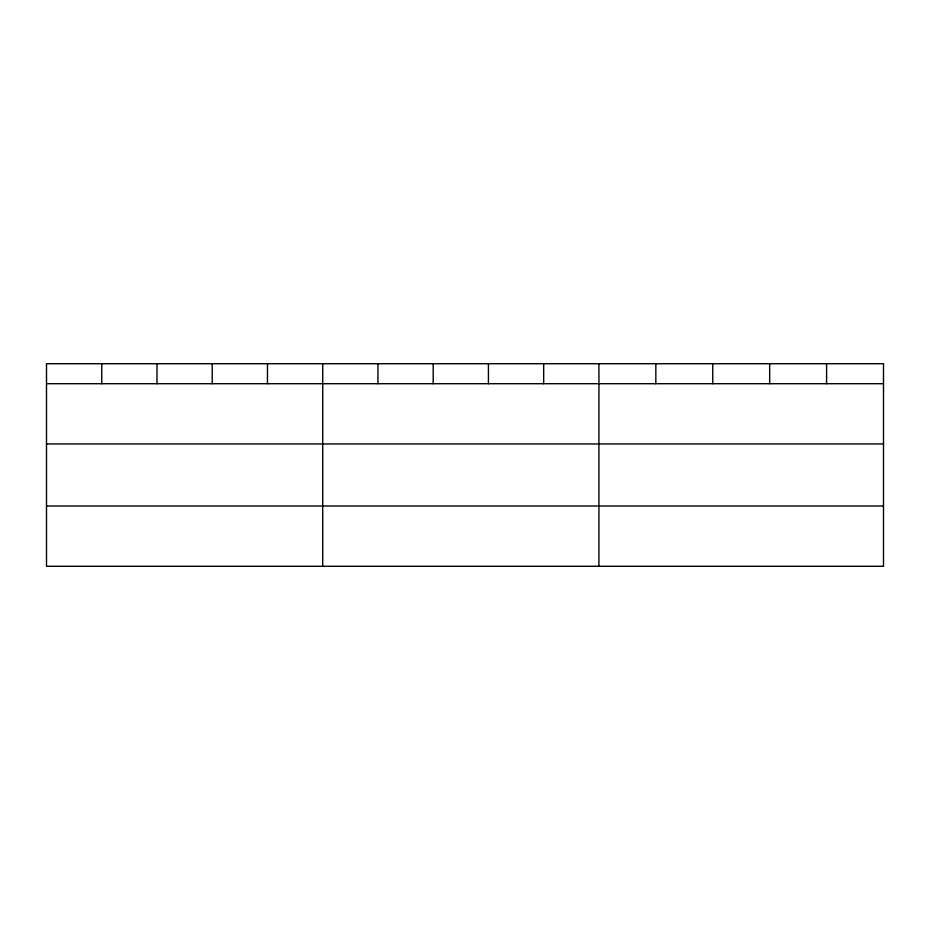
<?xml version="1.0" encoding="UTF-8"?>
<svg xmlns="http://www.w3.org/2000/svg" width="930" height="930" viewBox="0 0 930 930"><rect width="100%" height="100%" fill="white"/><g stroke="black" fill="none" stroke-linecap="round" stroke-linejoin="round"><path stroke-width="1.4" d="M883.5 443.947L883.5 363.723L46.5 363.723L46.5 566.277L883.5 566.277L883.5 443.947L46.5 443.947M46.5 383.706L883.5 383.706M46.5 506.025L883.5 506.025M826.584 363.723L826.584 383.706M769.668 363.723L769.668 383.706M712.752 363.723L712.752 383.706M655.836 363.723L655.836 383.706M598.92 363.723L598.92 566.277M543.678 363.723L543.678 383.706M488.436 363.723L488.436 383.706M433.194 363.723L433.194 383.706M377.952 363.723L377.952 383.706M322.71 363.723L322.71 566.277M267.468 363.723L267.468 383.706M212.226 363.723L212.226 383.706M156.984 363.723L156.984 383.706M101.742 363.723L101.742 383.706"/></g></svg>
